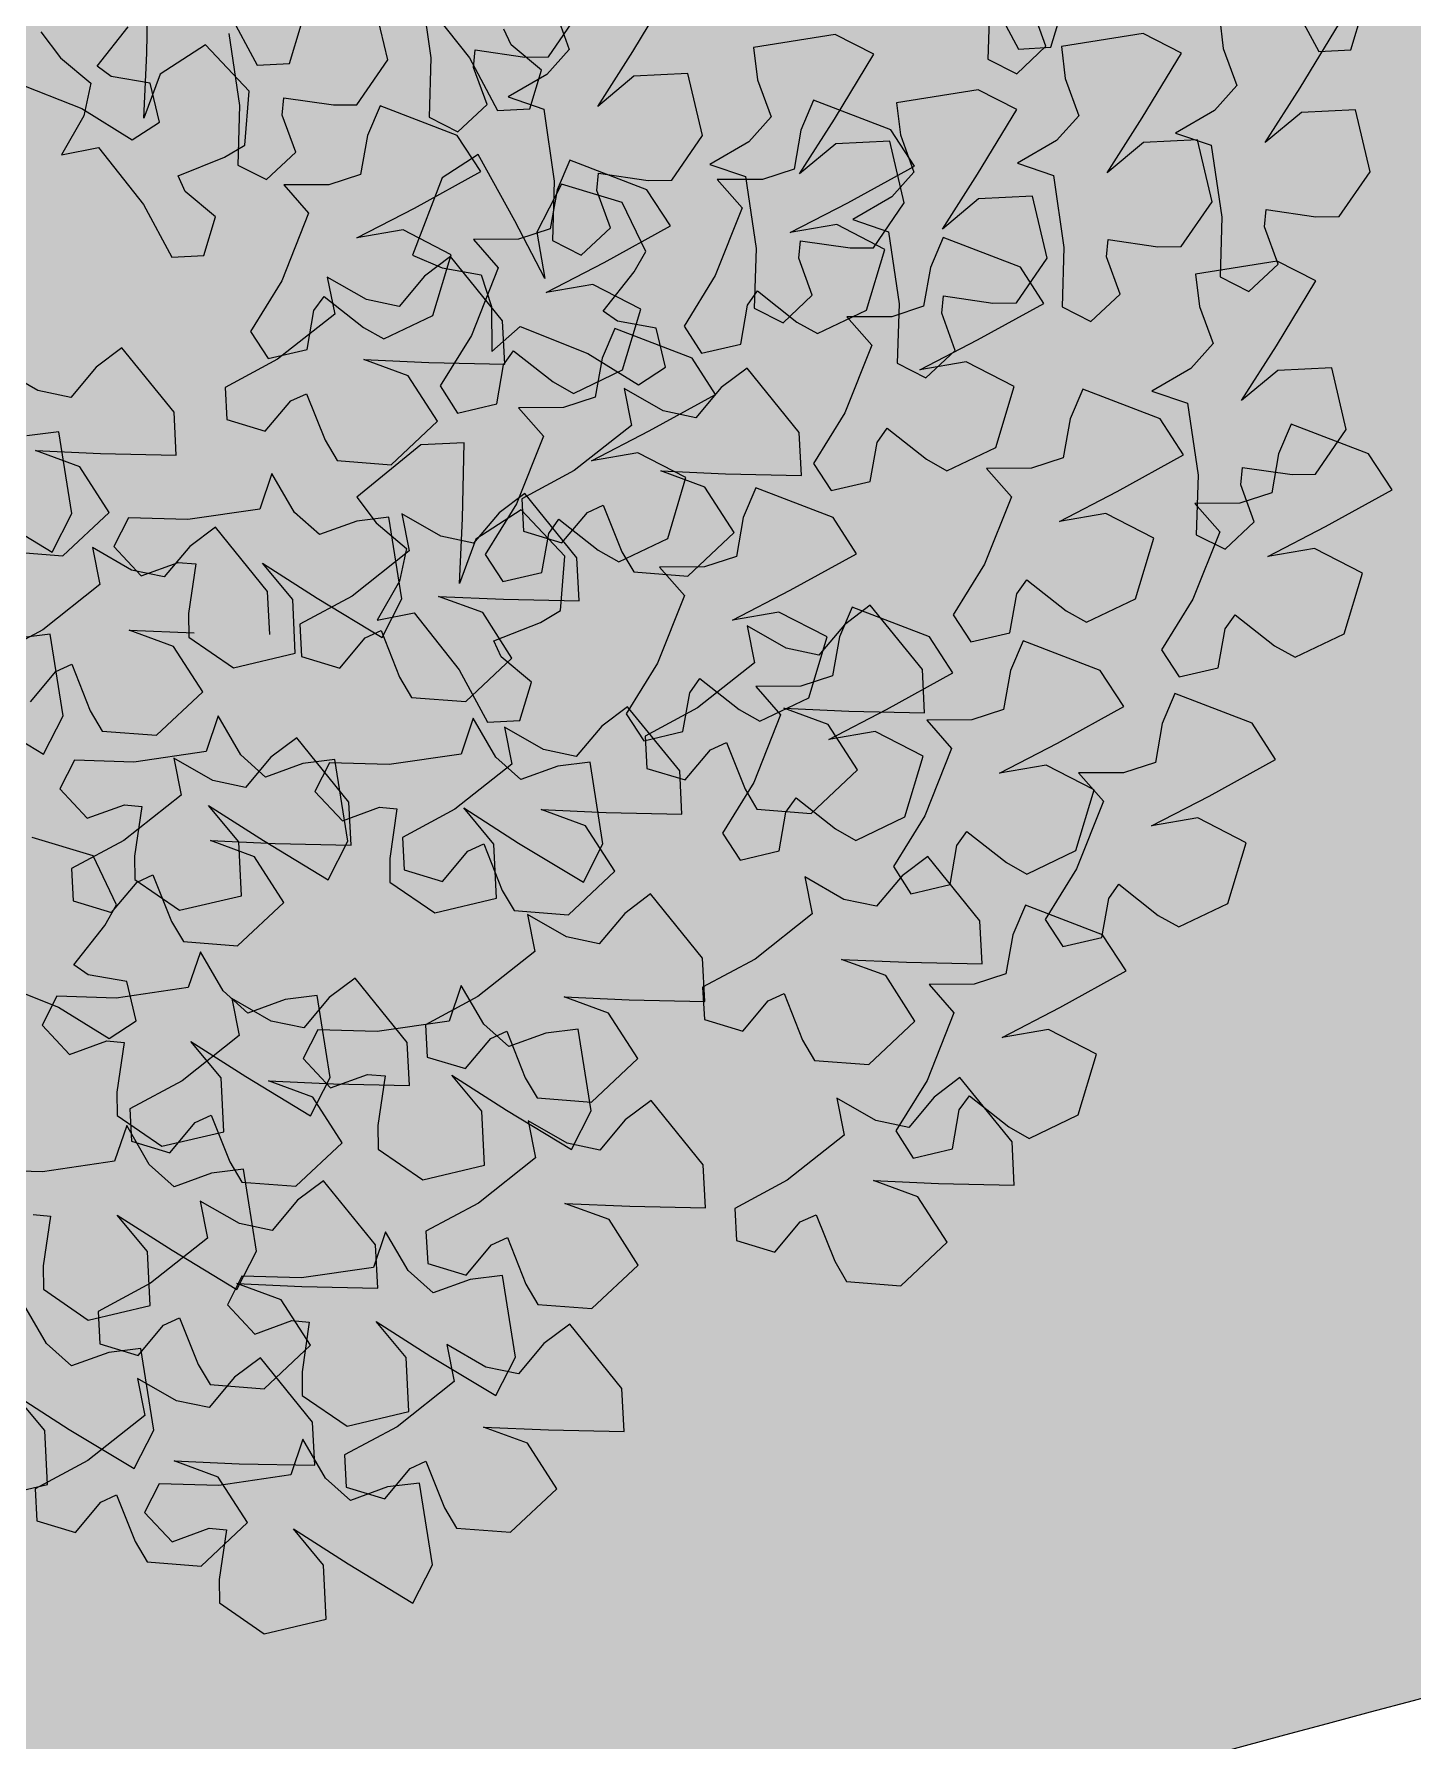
# Model space of a CAD drawing. Header units: millimetres. Extents: x 441061 to 442903, y 4515148 to 4515613.
# Drawn here: x 441698.131 to 441699.763, y 4515581.572 to 4515583.593 of the extents above; entities that cross this region are included whole.
import ezdxf

# ---------------------------------------------------------------- set-up
doc = ezdxf.new("R2010")
doc.units = ezdxf.units.MM
doc.layers.add('01_cesped', color=7, linetype='Continuous', true_color=0x659a66)
for name, color, linetype in [('01_cipres', 7, 'Continuous'), ('01_piscinas', 254, 'Continuous'), ('ARBOLES2', 98, 'Continuous')]:
    doc.layers.add(name, color=color, linetype=linetype)

# ---------------------------------------------------------------- blocks, each defined once
blk = doc.blocks.new('A$C7D532128')
at = {"layer": 'ARBOLES2'}
for p, q in [((0.59561, 1.59546), (0.56306, 1.58779)), ((0.61916, 1.57929), (0.59561, 1.59546)), ((0.56306, 1.58779), (0.56446, 1.55939)), ((0.51737, 1.57942), (0.50706, 1.55918)), ((0.55148, 1.55875), (0.51737, 1.57942)), ((0.61929, 1.56692), (0.61916, 1.57929)), ((0.61549, 1.5408), (0.61929, 1.56692)), ((0.50706, 1.55918), (0.51386, 1.51616)), ((0.58032, 1.54033), (0.55148, 1.55875)), ((0.56446, 1.55939), (0.58032, 1.54033)), ((0.64418, 1.54706), (0.62463, 1.53995)), ((0.65862, 1.53165), (0.64418, 1.54706)), ((0.62463, 1.53995), (0.61549, 1.5408)), ((0.65092, 1.51653), (0.65862, 1.53165)), ((0.51386, 1.51616), (0.53078, 1.51824)), ((0.53078, 1.51824), (0.55033, 1.52535)), ((0.55033, 1.52535), (0.56343, 1.51362)), ((0.74234, 1.52462), (0.70978, 1.51695)), ((0.56343, 1.51362), (0.57535, 1.49312)), ((0.57535, 1.49312), (0.58171, 1.51193)), ((0.58171, 1.51193), (0.61961, 1.51746)), ((0.61961, 1.51746), (0.65092, 1.51653)), ((0.70978, 1.51695), (0.71118, 1.48855)), ((0.66409, 1.50858), (0.65378, 1.48834)), ((0.69821, 1.48792), (0.66409, 1.50858)), ((0.55204, 1.48623), (0.51949, 1.47856)), ((0.5756, 1.47006), (0.55204, 1.48623)), ((0.65378, 1.48834), (0.66058, 1.44533)), ((0.72704, 1.46949), (0.69821, 1.48792)), ((0.71118, 1.48855), (0.72704, 1.46949)), ((0.51949, 1.47856), (0.52089, 1.45016)), ((0.4738, 1.47019), (0.46349, 1.44995)), ((0.50791, 1.44952), (0.4738, 1.47019)), ((0.57572, 1.45769), (0.5756, 1.47006)), ((0.57192, 1.43157), (0.57572, 1.45769)), ((0.46349, 1.44995), (0.47029, 1.40694)), ((0.53675, 1.4311), (0.50791, 1.44952)), ((0.52089, 1.45016), (0.53675, 1.4311)), ((0.66058, 1.44533), (0.6775, 1.4474)), ((0.6775, 1.4474), (0.69705, 1.45451)), ((0.69705, 1.45451), (0.71015, 1.44278)), ((0.60061, 1.43783), (0.58106, 1.43072)), ((0.61505, 1.42242), (0.60061, 1.43783)), ((0.71015, 1.44278), (0.72207, 1.42229)), ((0.58106, 1.43072), (0.57192, 1.43157)), ((0.68829, 1.43039), (0.65574, 1.42272)), ((0.71184, 1.41421), (0.68829, 1.43039)), ((0.60735, 1.4073), (0.61505, 1.42242)), ((0.65574, 1.42272), (0.65713, 1.39432)), ((0.48721, 1.40901), (0.50676, 1.41612)), ((0.50676, 1.41612), (0.51986, 1.40439)), ((0.61004, 1.41435), (0.59973, 1.39411)), ((0.64416, 1.39368), (0.61004, 1.41435)), ((0.71197, 1.40185), (0.71184, 1.41421)), ((0.47029, 1.40694), (0.48721, 1.40901)), ((0.51986, 1.40439), (0.53178, 1.3839)), ((0.53178, 1.3839), (0.53814, 1.4027)), ((0.53814, 1.4027), (0.57604, 1.40824)), ((0.57604, 1.40824), (0.60735, 1.4073)), ((0.70817, 1.37572), (0.71197, 1.40185)), ((0.59973, 1.39411), (0.60654, 1.35109)), ((0.673, 1.37526), (0.64416, 1.39368)), ((0.65713, 1.39432), (0.673, 1.37526)), ((0.71731, 1.37488), (0.70817, 1.37572)), ((0.51221, 1.35663), (0.47966, 1.34896)), ((0.53577, 1.34046), (0.51221, 1.35663)), ((0.62346, 1.35317), (0.64301, 1.36028)), ((0.64301, 1.36028), (0.65611, 1.34855)), ((0.47966, 1.34896), (0.48106, 1.32056)), ((0.60654, 1.35109), (0.62346, 1.35317)), ((0.65611, 1.34855), (0.66803, 1.32805)), ((0.67439, 1.34686), (0.71228, 1.35239)), ((0.71228, 1.35239), (0.7436, 1.35146)), ((0.2335, 1.34035), (0.22988, 1.31987)), ((0.25406, 1.34515), (0.2335, 1.34035)), ((0.26331, 1.33092), (0.25406, 1.34515)), ((0.43397, 1.34059), (0.42366, 1.32035)), ((0.46809, 1.31992), (0.43397, 1.34059)), ((0.53589, 1.32809), (0.53577, 1.34046)), ((0.64949, 1.33898), (0.61693, 1.33131)), ((0.67304, 1.3228), (0.64949, 1.33898)), ((0.66803, 1.32805), (0.67439, 1.34686)), ((0.19308, 1.3348), (0.1673, 1.32249)), ((0.20386, 1.32873), (0.19308, 1.3348)), ((0.24684, 1.30427), (0.26331, 1.33092)), ((0.61693, 1.33131), (0.61833, 1.30291)), ((0.1673, 1.32249), (0.15766, 1.29046)), ((0.22458, 1.31237), (0.20386, 1.32873)), ((0.42366, 1.32035), (0.43046, 1.27733)), ((0.48106, 1.32056), (0.49692, 1.3015)), ((0.53209, 1.30197), (0.53589, 1.32809)), ((0.57124, 1.32294), (0.56093, 1.3027)), ((0.60536, 1.30227), (0.57124, 1.32294)), ((0.67317, 1.31044), (0.67304, 1.3228)), ((0.22988, 1.31987), (0.22458, 1.31237)), ((0.49692, 1.3015), (0.46809, 1.31992)), ((0.23269, 1.26869), (0.24684, 1.30427)), ((0.56079, 1.30823), (0.54123, 1.30112)), ((0.57522, 1.29282), (0.56079, 1.30823)), ((0.56093, 1.3027), (0.56773, 1.25968)), ((0.61833, 1.30291), (0.63419, 1.28385)), ((0.66936, 1.28431), (0.67317, 1.31044)), ((0.54123, 1.30112), (0.53209, 1.30197)), ((0.63419, 1.28385), (0.60536, 1.30227)), ((0.15766, 1.29046), (0.18295, 1.27747)), ((0.44738, 1.27941), (0.46693, 1.28652)), ((0.46693, 1.28652), (0.48003, 1.27479)), ((0.56752, 1.2777), (0.57522, 1.29282)), ((0.69806, 1.29058), (0.6785, 1.28347)), ((0.7125, 1.27517), (0.69806, 1.29058)), ((0.20739, 1.28168), (0.17702, 1.26592)), ((0.18295, 1.27747), (0.20739, 1.28168)), ((0.43046, 1.27733), (0.44738, 1.27941)), ((0.49832, 1.2731), (0.53621, 1.27864)), ((0.53621, 1.27864), (0.56752, 1.2777)), ((0.6785, 1.28347), (0.66936, 1.28431)), ((0.24579, 1.25377), (0.23269, 1.26869)), ((0.48003, 1.27479), (0.49195, 1.2543)), ((0.49195, 1.2543), (0.49832, 1.2731)), ((0.58465, 1.26176), (0.6042, 1.26887)), ((0.6042, 1.26887), (0.6173, 1.25714)), ((0.70479, 1.26005), (0.7125, 1.27517)), ((0.17702, 1.26592), (0.14206, 1.2467)), ((0.56773, 1.25968), (0.58465, 1.26176)), ((0.63559, 1.25545), (0.67348, 1.26098)), ((0.67348, 1.26098), (0.70479, 1.26005)), ((0.20537, 1.24822), (0.22208, 1.2537)), ((0.22208, 1.2537), (0.24579, 1.25377)), ((0.6173, 1.25714), (0.62922, 1.23664)), ((0.62922, 1.23664), (0.63559, 1.25545)), ((0.14206, 1.2467), (0.15444, 1.22765)), ((0.20176, 1.22773), (0.20537, 1.24822)), ((0.17538, 1.23389), (0.15482, 1.22909)), ((0.18463, 1.21966), (0.17538, 1.23389)), ((0.1144, 1.22354), (0.08862, 1.21123)), ((0.12518, 1.21746), (0.1144, 1.22354)), ((0.15482, 1.22909), (0.1512, 1.20861)), ((0.15444, 1.22765), (0.19509, 1.21204)), ((0.19509, 1.21204), (0.20176, 1.22773)), ((0.1459, 1.20111), (0.12518, 1.21746)), ((0.16816, 1.19301), (0.18463, 1.21966)), ((0.50593, 1.21608), (0.47338, 1.20841)), ((0.52948, 1.19991), (0.50593, 1.21608)), ((0.64018, 1.21476), (0.60763, 1.20709)), ((0.66374, 1.19859), (0.64018, 1.21476)), ((0.08862, 1.21123), (0.07898, 1.1792)), ((0.1512, 1.20861), (0.1459, 1.20111)), ((0.2553, 1.20605), (0.23474, 1.20125)), ((0.26455, 1.19181), (0.2553, 1.20605)), ((0.47338, 1.20841), (0.47477, 1.18001)), ((0.60763, 1.20709), (0.60903, 1.17869)), ((0.19432, 1.19569), (0.16854, 1.18338)), ((0.2051, 1.18962), (0.19432, 1.19569)), ((0.23474, 1.20125), (0.23112, 1.18076)), ((0.42768, 1.20004), (0.41737, 1.1798)), ((0.4618, 1.17937), (0.42768, 1.20004)), ((0.52961, 1.18754), (0.52948, 1.19991)), ((0.56194, 1.19872), (0.55163, 1.17848)), ((0.59605, 1.17805), (0.56194, 1.19872)), ((0.66386, 1.18622), (0.66374, 1.19859)), ((0.15401, 1.15743), (0.16816, 1.19301)), ((0.22582, 1.17327), (0.2051, 1.18962)), ((0.24808, 1.16516), (0.26455, 1.19181)), ((0.34526, 1.18834), (0.32469, 1.18354)), ((0.3545, 1.17411), (0.34526, 1.18834)), ((0.52581, 1.16142), (0.52961, 1.18754)), ((0.66006, 1.1601), (0.66386, 1.18622)), ((0.07898, 1.1792), (0.10428, 1.16621)), ((0.16854, 1.18338), (0.1589, 1.15136)), ((0.23112, 1.18076), (0.22582, 1.17327)), ((0.28428, 1.17799), (0.25849, 1.16568)), ((0.29505, 1.17192), (0.28428, 1.17799)), ((0.32469, 1.18354), (0.32107, 1.16306)), ((0.41737, 1.1798), (0.42418, 1.13679)), ((0.49063, 1.16095), (0.4618, 1.17937)), ((0.47477, 1.18001), (0.49063, 1.16095)), ((0.55163, 1.17848), (0.55843, 1.13546)), ((0.62489, 1.15963), (0.59605, 1.17805)), ((0.60903, 1.17869), (0.62489, 1.15963)), ((0.12872, 1.17042), (0.09834, 1.15466)), ((0.10428, 1.16621), (0.12872, 1.17042)), ((0.31577, 1.15556), (0.29505, 1.17192)), ((0.33804, 1.14746), (0.3545, 1.17411)), ((0.5545, 1.16768), (0.53495, 1.16057)), ((0.56894, 1.15227), (0.5545, 1.16768)), ((0.23393, 1.12958), (0.24808, 1.16516)), ((0.25849, 1.16568), (0.24886, 1.13365)), ((0.32107, 1.16306), (0.31577, 1.15556)), ((0.53495, 1.16057), (0.52581, 1.16142)), ((0.6692, 1.15925), (0.66006, 1.1601)), ((0.68875, 1.16636), (0.6692, 1.15925)), ((0.70319, 1.15095), (0.68875, 1.16636)), ((0.09834, 1.15466), (0.06339, 1.13544)), ((0.16711, 1.14251), (0.15401, 1.15743)), ((0.1589, 1.15136), (0.1842, 1.13836)), ((0.56123, 1.13715), (0.56894, 1.15227)), ((0.69549, 1.13583), (0.70319, 1.15095)), ((0.1267, 1.13696), (0.1434, 1.14244)), ((0.1434, 1.14244), (0.16711, 1.14251)), ((0.20864, 1.14257), (0.17826, 1.12681)), ((0.1842, 1.13836), (0.20864, 1.14257)), ((0.32388, 1.11188), (0.33804, 1.14746)), ((0.44109, 1.13886), (0.46064, 1.14597)), ((0.46064, 1.14597), (0.47375, 1.13424)), ((0.57535, 1.13754), (0.5949, 1.14465)), ((0.5949, 1.14465), (0.608, 1.13292)), ((0.06339, 1.13544), (0.07576, 1.11639)), ((0.12308, 1.11647), (0.1267, 1.13696)), ((0.24886, 1.13365), (0.27415, 1.12066)), ((0.42418, 1.13679), (0.44109, 1.13886)), ((0.47375, 1.13424), (0.48566, 1.11375)), ((0.48566, 1.11375), (0.49203, 1.13255)), ((0.49203, 1.13255), (0.52992, 1.13809)), ((0.52992, 1.13809), (0.56123, 1.13715)), ((0.55843, 1.13546), (0.57535, 1.13754)), ((0.608, 1.13292), (0.61992, 1.11242)), ((0.62628, 1.13123), (0.66418, 1.13676)), ((0.66418, 1.13676), (0.69549, 1.13583)), ((0.71177, 1.13271), (0.70146, 1.11246)), ((0.74589, 1.11204), (0.71177, 1.13271)), ((0.17826, 1.12681), (0.14331, 1.1076)), ((0.24703, 1.11467), (0.23393, 1.12958)), ((0.29859, 1.12487), (0.26822, 1.10911)), ((0.27415, 1.12066), (0.29859, 1.12487)), ((0.39588, 1.12558), (0.37531, 1.12078)), ((0.40513, 1.11135), (0.39588, 1.12558)), ((0.61992, 1.11242), (0.62628, 1.13123)), ((0.07576, 1.11639), (0.11642, 1.10078)), ((0.11642, 1.10078), (0.12308, 1.11647)), ((0.20662, 1.10911), (0.22332, 1.11459)), ((0.22332, 1.11459), (0.24703, 1.11467)), ((0.3349, 1.11522), (0.30912, 1.10291)), ((0.34567, 1.10915), (0.3349, 1.11522)), ((0.37531, 1.12078), (0.3717, 1.10029)), ((0.46121, 1.11494), (0.45508, 1.09473)), ((0.47816, 1.11583), (0.46121, 1.11494)), ((0.49301, 1.08824), (0.47816, 1.11583)), ((0.14331, 1.1076), (0.15568, 1.08855)), ((0.203, 1.08862), (0.20662, 1.10911)), ((0.26822, 1.10911), (0.23326, 1.08989)), ((0.33699, 1.09696), (0.32388, 1.11188)), ((0.36639, 1.0928), (0.34567, 1.10915)), ((0.38866, 1.0847), (0.40513, 1.11135)), ((0.70146, 1.11246), (0.70827, 1.06945)), ((0.29657, 1.09141), (0.31328, 1.09689)), ((0.30912, 1.10291), (0.29948, 1.07089)), ((0.31328, 1.09689), (0.33699, 1.09696)), ((0.3717, 1.10029), (0.36639, 1.0928)), ((0.09357, 1.08722), (0.08995, 1.06673)), ((0.11414, 1.09201), (0.09357, 1.08722)), ((0.12338, 1.07778), (0.11414, 1.09201)), ((0.15568, 1.08855), (0.19634, 1.07294)), ((0.19634, 1.07294), (0.203, 1.08862)), ((0.23326, 1.08989), (0.24563, 1.07085)), ((0.29295, 1.07092), (0.29657, 1.09141)), ((0.45508, 1.09473), (0.47102, 1.08135)), ((0.51674, 1.05819), (0.49301, 1.08824)), ((0.61184, 1.08722), (0.57929, 1.07955)), ((0.63539, 1.07104), (0.61184, 1.08722)), ((0.05316, 1.08166), (0.02737, 1.06935)), ((0.06393, 1.07559), (0.05316, 1.08166)), ((0.10691, 1.05113), (0.12338, 1.07778)), ((0.3745, 1.04911), (0.38866, 1.0847)), ((0.47102, 1.08135), (0.47486, 1.07301)), ((0.57929, 1.07955), (0.58068, 1.05115)), ((0.02737, 1.06935), (0.01774, 1.03732)), ((0.08465, 1.05923), (0.06393, 1.07559)), ((0.20329, 1.06879), (0.19967, 1.04831)), ((0.22386, 1.07359), (0.20329, 1.06879)), ((0.2331, 1.05936), (0.22386, 1.07359)), ((0.24563, 1.07085), (0.28629, 1.05523)), ((0.28629, 1.05523), (0.29295, 1.07092)), ((0.29948, 1.07089), (0.32477, 1.0579)), ((0.47486, 1.07301), (0.45033, 1.06325)), ((0.53359, 1.07118), (0.52328, 1.05094)), ((0.56771, 1.05051), (0.53359, 1.07118)), ((0.63552, 1.05868), (0.63539, 1.07104)), ((0.70827, 1.06945), (0.72519, 1.07152)), ((0.08995, 1.06673), (0.08465, 1.05923)), ((0.16288, 1.06324), (0.13709, 1.05093)), ((0.17365, 1.05716), (0.16288, 1.06324)), ((0.34921, 1.06211), (0.31884, 1.04634)), ((0.32477, 1.0579), (0.34921, 1.06211)), ((0.45033, 1.06325), (0.43969, 1.05695)), ((0.53621, 1.06209), (0.51674, 1.05819)), ((0.52442, 1.04152), (0.53621, 1.06209)), ((0.09276, 1.01555), (0.10691, 1.05113)), ((0.13709, 1.05093), (0.12746, 1.0189)), ((0.19437, 1.04081), (0.17365, 1.05716)), ((0.21664, 1.03271), (0.2331, 1.05936)), ((0.43969, 1.05695), (0.43746, 1.02847)), ((0.52328, 1.05094), (0.53009, 1.00792)), ((0.58068, 1.05115), (0.59654, 1.03209)), ((0.63172, 1.03255), (0.63552, 1.05868)), ((0.19967, 1.04831), (0.19437, 1.04081)), ((0.31884, 1.04634), (0.28388, 1.02713)), ((0.38761, 1.0342), (0.3745, 1.04911)), ((0.48427, 1.01952), (0.49285, 1.04279)), ((0.49285, 1.04279), (0.49131, 1.0086)), ((0.59654, 1.03209), (0.56771, 1.05051)), ((0.01774, 1.03732), (0.04303, 1.02433)), ((0.34719, 1.02864), (0.3639, 1.03412)), ((0.3639, 1.03412), (0.38761, 1.0342)), ((0.44953, 1.03694), (0.44591, 1.01645)), ((0.47009, 1.04174), (0.44953, 1.03694)), ((0.47934, 1.0275), (0.47009, 1.04174)), ((0.52082, 1.02431), (0.52442, 1.04152)), ((0.66041, 1.03882), (0.64086, 1.03171)), ((0.67485, 1.02341), (0.66041, 1.03882)), ((0.06747, 1.02854), (0.0371, 1.01278)), ((0.04303, 1.02433), (0.06747, 1.02854)), ((0.20248, 0.99713), (0.21664, 1.03271)), ((0.28388, 1.02713), (0.29626, 1.00808)), ((0.34357, 1.00816), (0.34719, 1.02864)), ((0.40911, 1.03138), (0.38333, 1.01907)), ((0.41989, 1.02531), (0.40911, 1.03138)), ((0.44061, 1.00896), (0.41989, 1.02531)), ((0.43746, 1.02847), (0.46038, 1.00411)), ((0.46287, 1.00086), (0.47934, 1.0275)), ((0.53675, 1.01093), (0.52082, 1.02431)), ((0.64086, 1.03171), (0.63172, 1.03255)), ((0.70724, 1.02631), (0.69693, 1.00606)), ((0.74135, 1.00564), (0.70724, 1.02631)), ((0.10586, 1.00063), (0.09276, 1.01555)), ((0.12746, 1.0189), (0.15275, 1.00591)), ((0.38333, 1.01907), (0.3737, 0.98705)), ((0.44591, 1.01645), (0.44061, 1.00896)), ((0.46038, 1.00411), (0.48427, 1.01952)), ((0.547, 1.01), (0.56655, 1.01711)), ((0.56655, 1.01711), (0.57965, 1.00538)), ((0.66714, 1.00829), (0.67485, 1.02341)), ((0.0371, 1.01278), (0.00214, 0.99357)), ((0.17719, 1.01012), (0.14682, 0.99436)), ((0.15275, 1.00591), (0.17719, 1.01012)), ((0.29626, 1.00808), (0.33691, 0.99247)), ((0.33691, 0.99247), (0.34357, 1.00816)), ((0.49131, 1.0086), (0.49047, 0.96872)), ((0.53009, 1.00792), (0.547, 1.01)), ((0.547, 0.99732), (0.53675, 1.01093)), ((0.59794, 1.00369), (0.63583, 1.00922)), ((0.63583, 1.00922), (0.66714, 1.00829)), ((0.69693, 1.00606), (0.70373, 0.96305)), ((0.06545, 0.99508), (0.08216, 1.00056)), ((0.08216, 1.00056), (0.10586, 1.00063)), ((0.21559, 0.98221), (0.20248, 0.99713)), ((0.44872, 0.96527), (0.46287, 1.00086)), ((0.51316, 0.96991), (0.547, 0.99732)), ((0.57965, 1.00538), (0.59157, 0.98488)), ((0.59157, 0.98488), (0.59794, 1.00369)), ((0.00214, 0.99357), (0.01451, 0.97452)), ((0.06183, 0.97459), (0.06545, 0.99508)), ((0.14682, 0.99436), (0.11186, 0.97514)), ((0.27677, 0.98908), (0.27315, 0.9686)), ((0.29733, 0.99388), (0.27677, 0.98908)), ((0.30658, 0.97965), (0.29733, 0.99388)), ((0.17517, 0.97666), (0.19188, 0.98214)), ((0.19188, 0.98214), (0.21559, 0.98221)), ((0.23635, 0.98353), (0.21057, 0.97122)), ((0.24713, 0.97746), (0.23635, 0.98353)), ((0.29011, 0.953), (0.30658, 0.97965)), ((0.3737, 0.98705), (0.39899, 0.97406)), ((0.01451, 0.97452), (0.05517, 0.9589)), ((0.05517, 0.9589), (0.06183, 0.97459)), ((0.11186, 0.97514), (0.12424, 0.95609)), ((0.17155, 0.95617), (0.17517, 0.97666)), ((0.21057, 0.97122), (0.20093, 0.93919)), ((0.26785, 0.9611), (0.24713, 0.97746)), ((0.42343, 0.97827), (0.39306, 0.9625)), ((0.39899, 0.97406), (0.42343, 0.97827)), ((0.27315, 0.9686), (0.26785, 0.9611)), ((0.39306, 0.9625), (0.3581, 0.94329)), ((0.46182, 0.95036), (0.44872, 0.96527)), ((0.49047, 0.96872), (0.51316, 0.96991)), ((0.70373, 0.96305), (0.72065, 0.96512)), ((0.12424, 0.95609), (0.16489, 0.94048)), ((0.16489, 0.94048), (0.17155, 0.95617)), ((0.27596, 0.91742), (0.29011, 0.953)), ((0.49386, 0.95312), (0.4733, 0.94832)), ((0.50311, 0.93888), (0.49386, 0.95312)), ((0.3581, 0.94329), (0.37047, 0.92424)), ((0.41779, 0.92432), (0.42141, 0.9448)), ((0.42141, 0.9448), (0.43812, 0.95028)), ((0.43812, 0.95028), (0.46182, 0.95036)), ((0.4733, 0.94832), (0.46968, 0.92783)), ((0.20093, 0.93919), (0.22623, 0.9262)), ((0.43288, 0.94276), (0.4071, 0.93045)), ((0.44366, 0.93669), (0.43288, 0.94276)), ((0.46438, 0.92033), (0.44366, 0.93669)), ((0.48664, 0.91223), (0.50311, 0.93888)), ((0.25067, 0.93041), (0.22029, 0.91465)), ((0.22623, 0.9262), (0.25067, 0.93041)), ((0.4071, 0.93045), (0.39746, 0.89843)), ((0.46968, 0.92783), (0.46438, 0.92033)), ((0.28906, 0.9025), (0.27596, 0.91742)), ((0.34492, 0.91686), (0.3413, 0.89637)), ((0.36549, 0.92166), (0.34492, 0.91686)), ((0.37473, 0.90742), (0.36549, 0.92166)), ((0.37047, 0.92424), (0.41113, 0.90863)), ((0.41113, 0.90863), (0.41779, 0.92432)), ((0.57309, 0.91968), (0.56947, 0.89919)), ((0.59365, 0.92448), (0.57309, 0.91968)), ((0.6029, 0.91024), (0.59365, 0.92448)), ((0.22029, 0.91465), (0.18534, 0.89543)), ((0.30451, 0.9113), (0.27872, 0.89899)), ((0.31528, 0.90523), (0.30451, 0.9113)), ((0.35826, 0.88077), (0.37473, 0.90742)), ((0.47249, 0.87665), (0.48664, 0.91223)), ((0.53267, 0.91412), (0.50689, 0.90181)), ((0.54344, 0.90805), (0.53267, 0.91412)), ((0.56417, 0.8917), (0.54344, 0.90805)), ((0.58643, 0.88359), (0.6029, 0.91024)), ((0.24865, 0.89695), (0.26535, 0.90243)), ((0.26535, 0.90243), (0.28906, 0.9025)), ((0.27872, 0.89899), (0.26909, 0.86697)), ((0.336, 0.88887), (0.31528, 0.90523)), ((0.39746, 0.89843), (0.42276, 0.88543)), ((0.50689, 0.90181), (0.49725, 0.86979)), ((0.56947, 0.89919), (0.56417, 0.8917)), ((0.18534, 0.89543), (0.19771, 0.87639)), ((0.24503, 0.87646), (0.24865, 0.89695)), ((0.3413, 0.89637), (0.336, 0.88887)), ((0.44719, 0.88964), (0.41682, 0.87388)), ((0.42276, 0.88543), (0.44719, 0.88964)), ((0.34411, 0.84519), (0.35826, 0.88077)), ((0.57227, 0.84801), (0.58643, 0.88359)), ((0.19771, 0.87639), (0.23837, 0.86077)), ((0.23837, 0.86077), (0.24503, 0.87646)), ((0.41682, 0.87388), (0.38187, 0.85467)), ((0.48559, 0.86173), (0.47249, 0.87665)), ((0.26909, 0.86697), (0.29438, 0.85397)), ((0.49725, 0.86979), (0.52254, 0.85679)), ((0.62736, 0.87016), (0.62124, 0.84995)), ((0.64431, 0.87105), (0.62736, 0.87016)), ((0.65916, 0.84346), (0.64431, 0.87105)), ((0.31882, 0.85818), (0.28845, 0.84242)), ((0.29438, 0.85397), (0.31882, 0.85818)), ((0.38187, 0.85467), (0.39424, 0.83562)), ((0.44156, 0.83569), (0.44518, 0.85618)), ((0.44518, 0.85618), (0.46188, 0.86166)), ((0.46188, 0.86166), (0.48559, 0.86173)), ((0.54698, 0.861), (0.51661, 0.84524)), ((0.52254, 0.85679), (0.54698, 0.861)), ((0.35721, 0.83027), (0.34411, 0.84519)), ((0.51661, 0.84524), (0.48165, 0.82603)), ((0.58538, 0.83309), (0.57227, 0.84801)), ((0.62124, 0.84995), (0.63717, 0.83657)), ((0.28845, 0.84242), (0.25349, 0.82321)), ((0.39424, 0.83562), (0.43489, 0.82)), ((0.43489, 0.82), (0.44156, 0.83569)), ((0.63717, 0.83657), (0.64101, 0.82823)), ((0.6829, 0.81341), (0.65916, 0.84346)), ((0.3168, 0.82472), (0.33351, 0.8302)), ((0.33351, 0.8302), (0.35721, 0.83027)), ((0.54135, 0.80705), (0.54496, 0.82754)), ((0.54496, 0.82754), (0.56167, 0.83302)), ((0.56167, 0.83302), (0.58538, 0.83309)), ((0.64101, 0.82823), (0.61649, 0.81846)), ((0.25349, 0.82321), (0.26586, 0.80416)), ((0.31318, 0.80423), (0.3168, 0.82472)), ((0.48165, 0.82603), (0.49403, 0.80698)), ((0.61649, 0.81846), (0.60584, 0.81217)), ((0.70237, 0.8173), (0.6829, 0.81341)), ((0.69058, 0.79673), (0.70237, 0.8173)), ((0.60584, 0.81217), (0.60361, 0.78369)), ((0.26586, 0.80416), (0.30652, 0.78855)), ((0.30652, 0.78855), (0.31318, 0.80423)), ((0.49403, 0.80698), (0.53468, 0.79137)), ((0.53468, 0.79137), (0.54135, 0.80705)), ((0.45588, 0.79296), (0.44976, 0.77275)), ((0.47283, 0.79385), (0.45588, 0.79296)), ((0.48768, 0.76626), (0.47283, 0.79385)), ((0.65042, 0.77474), (0.659, 0.79801)), ((0.659, 0.79801), (0.65746, 0.76382)), ((0.68697, 0.77953), (0.69058, 0.79673)), ((0.60361, 0.78369), (0.62653, 0.75933)), ((0.44976, 0.77275), (0.46569, 0.75937)), ((0.62653, 0.75933), (0.65042, 0.77474)), ((0.7029, 0.76615), (0.68697, 0.77953)), ((0.51142, 0.73622), (0.48768, 0.76626)), ((0.58241, 0.76912), (0.57629, 0.74891)), ((0.59936, 0.77001), (0.58241, 0.76912)), ((0.61421, 0.74242), (0.59936, 0.77001)), ((0.65746, 0.76382), (0.65662, 0.72394)), ((0.71316, 0.75254), (0.7029, 0.76615)), ((0.02375, 0.7619), (0.01763, 0.74169)), ((0.0407, 0.76279), (0.02375, 0.7619)), ((0.05555, 0.73521), (0.0407, 0.76279)), ((0.1817, 0.76066), (0.17557, 0.74045)), ((0.19865, 0.76155), (0.1817, 0.76066)), ((0.2135, 0.73396), (0.19865, 0.76155)), ((0.46569, 0.75937), (0.46953, 0.75103))]:
    blk.add_line(p, q, dxfattribs=at)
at = {"layer": 'ARBOLES2', "color": 96}
for p, q in [((0.62877, 1.55985), (0.60441, 1.53693)), ((0.65725, 1.55761), (0.62877, 1.55985)), ((0.66355, 1.54697), (0.65725, 1.55761)), ((0.67331, 1.52245), (0.66355, 1.54697)), ((0.466, 1.5421), (0.44164, 1.51918)), ((0.49448, 1.53987), (0.466, 1.5421)), ((0.50078, 1.52922), (0.49448, 1.53987)), ((0.60441, 1.53693), (0.61982, 1.51303)), ((0.69503, 1.54222), (0.68165, 1.52629)), ((0.71524, 1.53609), (0.69503, 1.54222)), ((0.71613, 1.51914), (0.71524, 1.53609)), ((0.51054, 1.5047), (0.50078, 1.52922)), ((0.44164, 1.51918), (0.45705, 1.49528)), ((0.53226, 1.52447), (0.51888, 1.50854)), ((0.55247, 1.51834), (0.53226, 1.52447)), ((0.55336, 1.50139), (0.55247, 1.51834)), ((0.68165, 1.52629), (0.67331, 1.52245)), ((0.68854, 1.5043), (0.71613, 1.51914)), ((0.61982, 1.51303), (0.64309, 1.50446)), ((0.51888, 1.50854), (0.51054, 1.5047)), ((0.52577, 1.48655), (0.55336, 1.50139)), ((0.56902, 1.50683), (0.57021, 1.48415)), ((0.6089, 1.50599), (0.56902, 1.50683)), ((0.64309, 1.50446), (0.6089, 1.50599)), ((0.65849, 1.48056), (0.68854, 1.5043)), ((0.45705, 1.49528), (0.48032, 1.48671)), ((0.40625, 1.48908), (0.40744, 1.4664)), ((0.44613, 1.48824), (0.40625, 1.48908)), ((0.48032, 1.48671), (0.44613, 1.48824)), ((0.49572, 1.46281), (0.52577, 1.48655)), ((0.57021, 1.48415), (0.59762, 1.4503)), ((0.61123, 1.46055), (0.62461, 1.47649)), ((0.62461, 1.47649), (0.64182, 1.47288)), ((0.66238, 1.46109), (0.65849, 1.48056)), ((0.40744, 1.4664), (0.43485, 1.43255)), ((0.59569, 1.46661), (0.57133, 1.44369)), ((0.62417, 1.46438), (0.59569, 1.46661)), ((0.63047, 1.45373), (0.62417, 1.46438)), ((0.64182, 1.47288), (0.66238, 1.46109)), ((0.44846, 1.4428), (0.46184, 1.45874)), ((0.46184, 1.45874), (0.47905, 1.45513)), ((0.47905, 1.45513), (0.49961, 1.44334)), ((0.49961, 1.44334), (0.49572, 1.46281)), ((0.59762, 1.4503), (0.61123, 1.46055)), ((0.64023, 1.42921), (0.63047, 1.45373)), ((0.66195, 1.44898), (0.64857, 1.43305)), ((0.68216, 1.44286), (0.66195, 1.44898)), ((0.43485, 1.43255), (0.44846, 1.4428)), ((0.57133, 1.44369), (0.58674, 1.4198)), ((0.68305, 1.42591), (0.68216, 1.44286)), ((0.64857, 1.43305), (0.64023, 1.42921)), ((0.42316, 1.42438), (0.3988, 1.40146)), ((0.45164, 1.42215), (0.42316, 1.42438)), ((0.45794, 1.4115), (0.45164, 1.42215)), ((0.58674, 1.4198), (0.61001, 1.41122)), ((0.65547, 1.41106), (0.68305, 1.42591)), ((0.26067, 1.41237), (0.23632, 1.38945)), ((0.28916, 1.41014), (0.26067, 1.41237)), ((0.29545, 1.39949), (0.28916, 1.41014)), ((0.4677, 1.38698), (0.45794, 1.4115)), ((0.53594, 1.4136), (0.53714, 1.39091)), ((0.57583, 1.41276), (0.53594, 1.4136)), ((0.61001, 1.41122), (0.57583, 1.41276)), ((0.62542, 1.38732), (0.65547, 1.41106)), ((0.3988, 1.40146), (0.41421, 1.37757)), ((0.48942, 1.40675), (0.47604, 1.39082)), ((0.50963, 1.40063), (0.48942, 1.40675)), ((0.30522, 1.37497), (0.29545, 1.39949)), ((0.32694, 1.39474), (0.31356, 1.37881)), ((0.34715, 1.38861), (0.32694, 1.39474)), ((0.51052, 1.38368), (0.50963, 1.40063)), ((0.23632, 1.38945), (0.25173, 1.36555)), ((0.34804, 1.37166), (0.34715, 1.38861)), ((0.47604, 1.39082), (0.4677, 1.38698)), ((0.48293, 1.36883), (0.51052, 1.38368)), ((0.53714, 1.39091), (0.56454, 1.35706)), ((0.57815, 1.36732), (0.59153, 1.38325)), ((0.59153, 1.38325), (0.60874, 1.37964)), ((0.62931, 1.36785), (0.62542, 1.38732)), ((0.31356, 1.37881), (0.30522, 1.37497)), ((0.41421, 1.37757), (0.43748, 1.36899)), ((0.60874, 1.37964), (0.62931, 1.36785)), ((0.25173, 1.36555), (0.27499, 1.35698)), ((0.32045, 1.35682), (0.34804, 1.37166)), ((0.36341, 1.37137), (0.36461, 1.34868)), ((0.40329, 1.37053), (0.36341, 1.37137)), ((0.43748, 1.36899), (0.40329, 1.37053)), ((0.45288, 1.3451), (0.48293, 1.36883)), ((0.56454, 1.35706), (0.57815, 1.36732)), ((0.20093, 1.35935), (0.20212, 1.33667)), ((0.24081, 1.35851), (0.20093, 1.35935)), ((0.27499, 1.35698), (0.24081, 1.35851)), ((0.2904, 1.33308), (0.32045, 1.35682)), ((0.57902, 1.36), (0.55467, 1.33709)), ((0.60751, 1.35777), (0.57902, 1.36)), ((0.6138, 1.34713), (0.60751, 1.35777)), ((0.36461, 1.34868), (0.39201, 1.31483)), ((0.40562, 1.32509), (0.419, 1.34102)), ((0.419, 1.34102), (0.43621, 1.33741)), ((0.45678, 1.32563), (0.45288, 1.3451)), ((0.62357, 1.3226), (0.6138, 1.34713)), ((0.64529, 1.34238), (0.63191, 1.32644)), ((0.6655, 1.33625), (0.64529, 1.34238)), ((0.20212, 1.33667), (0.22952, 1.30282)), ((0.29429, 1.31361), (0.2904, 1.33308)), ((0.43621, 1.33741), (0.45678, 1.32563)), ((0.55467, 1.33709), (0.57008, 1.31319)), ((0.66639, 1.3193), (0.6655, 1.33625)), ((0.24314, 1.31307), (0.25651, 1.32901)), ((0.25651, 1.32901), (0.27372, 1.3254)), ((0.27372, 1.3254), (0.29429, 1.31361)), ((0.39201, 1.31483), (0.40562, 1.32509)), ((0.63191, 1.32644), (0.62357, 1.3226)), ((0.22952, 1.30282), (0.24314, 1.31307)), ((0.42347, 1.31575), (0.39911, 1.29283)), ((0.45195, 1.31352), (0.42347, 1.31575)), ((0.45825, 1.30287), (0.45195, 1.31352)), ((0.57008, 1.31319), (0.59334, 1.30461)), ((0.6388, 1.30445), (0.66639, 1.3193)), ((0.46802, 1.27835), (0.45825, 1.30287)), ((0.51928, 1.30699), (0.52047, 1.2843)), ((0.55916, 1.30615), (0.51928, 1.30699)), ((0.59334, 1.30461), (0.55916, 1.30615)), ((0.60875, 1.28072), (0.6388, 1.30445)), ((0.27756, 1.29599), (0.2532, 1.27307)), ((0.30604, 1.29376), (0.27756, 1.29599)), ((0.31233, 1.28311), (0.30604, 1.29376)), ((0.48973, 1.29812), (0.47636, 1.28219)), ((0.50994, 1.292), (0.48973, 1.29812)), ((0.39911, 1.29283), (0.41452, 1.26893)), ((0.51083, 1.27504), (0.50994, 1.292)), ((0.3221, 1.25859), (0.31233, 1.28311)), ((0.34382, 1.27836), (0.33044, 1.26243)), ((0.36403, 1.27223), (0.34382, 1.27836)), ((0.47636, 1.28219), (0.46802, 1.27835)), ((0.52047, 1.2843), (0.54787, 1.25046)), ((0.56149, 1.26071), (0.57486, 1.27664)), ((0.57486, 1.27664), (0.59207, 1.27304)), ((0.61264, 1.26125), (0.60875, 1.28072)), ((0.67731, 1.28216), (0.66307, 1.27291)), ((0.70395, 1.26569), (0.67731, 1.28216)), ((0.2532, 1.27307), (0.26861, 1.24917)), ((0.36492, 1.25528), (0.36403, 1.27223)), ((0.41452, 1.26893), (0.43779, 1.26036)), ((0.48325, 1.2602), (0.51083, 1.27504)), ((0.59207, 1.27304), (0.61264, 1.26125)), ((0.66307, 1.27291), (0.66787, 1.25234)), ((0.33044, 1.26243), (0.3221, 1.25859)), ((0.36373, 1.26273), (0.36492, 1.24005)), ((0.40361, 1.26189), (0.36373, 1.26273)), ((0.43779, 1.26036), (0.40361, 1.26189)), ((0.4532, 1.23646), (0.48325, 1.2602)), ((0.54787, 1.25046), (0.56149, 1.26071)), ((0.73954, 1.25153), (0.70395, 1.26569)), ((0.26861, 1.24917), (0.29188, 1.2406)), ((0.33733, 1.24044), (0.36492, 1.25528)), ((0.66787, 1.25234), (0.68836, 1.24873)), ((0.68836, 1.24873), (0.69585, 1.24342)), ((0.21781, 1.24297), (0.219, 1.22029)), ((0.25769, 1.24213), (0.21781, 1.24297)), ((0.29188, 1.2406), (0.25769, 1.24213)), ((0.30728, 1.2167), (0.33733, 1.24044)), ((0.36492, 1.24005), (0.39232, 1.2062)), ((0.69585, 1.24342), (0.6795, 1.2227)), ((0.40593, 1.21646), (0.41931, 1.23239)), ((0.41931, 1.23239), (0.43652, 1.22878)), ((0.45709, 1.21699), (0.4532, 1.23646)), ((0.60968, 1.23352), (0.58532, 1.2106)), ((0.63816, 1.23129), (0.60968, 1.23352)), ((0.64445, 1.22064), (0.63816, 1.23129)), ((0.43652, 1.22878), (0.45709, 1.21699)), ((0.6795, 1.2227), (0.67343, 1.21193)), ((0.219, 1.22029), (0.24641, 1.18644)), ((0.26002, 1.19669), (0.2734, 1.21263)), ((0.2734, 1.21263), (0.2906, 1.20902)), ((0.31117, 1.19723), (0.30728, 1.2167)), ((0.39232, 1.2062), (0.40593, 1.21646)), ((0.43557, 1.21718), (0.41121, 1.19427)), ((0.46405, 1.21495), (0.43557, 1.21718)), ((0.47035, 1.20431), (0.46405, 1.21495)), ((0.65422, 1.19612), (0.64445, 1.22064)), ((0.67594, 1.21589), (0.66256, 1.19996)), ((0.69615, 1.20976), (0.67594, 1.21589)), ((0.2906, 1.20902), (0.31117, 1.19723)), ((0.48012, 1.17978), (0.47035, 1.20431)), ((0.58532, 1.2106), (0.60073, 1.1867)), ((0.67343, 1.21193), (0.68574, 1.18615)), ((0.69704, 1.19281), (0.69615, 1.20976)), ((0.24641, 1.18644), (0.26002, 1.19669)), ((0.50183, 1.19956), (0.48845, 1.18362)), ((0.52204, 1.19343), (0.50183, 1.19956)), ((0.66256, 1.19996), (0.65422, 1.19612)), ((0.41121, 1.19427), (0.42662, 1.17037)), ((0.52293, 1.17648), (0.52204, 1.19343)), ((0.60073, 1.1867), (0.624, 1.17813)), ((0.66945, 1.17797), (0.69704, 1.19281)), ((0.68574, 1.18615), (0.71776, 1.17651)), ((0.48845, 1.18362), (0.48012, 1.17978)), ((0.54993, 1.1805), (0.55112, 1.15782)), ((0.58981, 1.17966), (0.54993, 1.1805)), ((0.624, 1.17813), (0.58981, 1.17966)), ((0.6394, 1.15423), (0.66945, 1.17797)), ((0.42662, 1.17037), (0.44989, 1.16179)), ((0.49535, 1.16163), (0.52293, 1.17648)), ((0.30786, 1.16384), (0.28351, 1.14092)), ((0.33635, 1.1616), (0.30786, 1.16384)), ((0.34264, 1.15096), (0.33635, 1.1616)), ((0.37583, 1.16417), (0.37702, 1.14148)), ((0.41571, 1.16333), (0.37583, 1.16417)), ((0.44989, 1.16179), (0.41571, 1.16333)), ((0.4653, 1.1379), (0.49535, 1.16163)), ((0.35241, 1.12643), (0.34264, 1.15096)), ((0.55112, 1.15782), (0.57853, 1.12397)), ((0.59214, 1.13422), (0.60552, 1.15016)), ((0.60552, 1.15016), (0.62272, 1.14655)), ((0.64329, 1.13476), (0.6394, 1.15423)), ((0.28351, 1.14092), (0.29891, 1.11702)), ((0.37413, 1.14621), (0.36075, 1.13028)), ((0.39434, 1.14008), (0.37413, 1.14621)), ((0.37702, 1.14148), (0.40442, 1.10764)), ((0.62272, 1.14655), (0.64329, 1.13476)), ((0.39523, 1.12313), (0.39434, 1.14008)), ((0.41803, 1.11789), (0.43141, 1.13382)), ((0.43141, 1.13382), (0.44862, 1.13022)), ((0.46919, 1.11843), (0.4653, 1.1379)), ((0.57853, 1.12397), (0.59214, 1.13422)), ((0.36075, 1.13028), (0.35241, 1.12643)), ((0.36764, 1.10829), (0.39523, 1.12313)), ((0.44862, 1.13022), (0.46919, 1.11843)), ((0.65239, 1.1227), (0.62804, 1.09979)), ((0.68088, 1.12047), (0.65239, 1.1227)), ((0.29891, 1.11702), (0.32218, 1.10845)), ((0.40442, 1.10764), (0.41803, 1.11789)), ((0.68717, 1.10983), (0.68088, 1.12047)), ((0.24812, 1.11082), (0.24931, 1.08814)), ((0.288, 1.10998), (0.24812, 1.11082)), ((0.32218, 1.10845), (0.288, 1.10998)), ((0.33759, 1.08455), (0.36764, 1.10829)), ((0.48962, 1.10496), (0.46527, 1.08204)), ((0.51811, 1.10272), (0.48962, 1.10496)), ((0.69694, 1.0853), (0.68717, 1.10983)), ((0.71866, 1.10508), (0.70528, 1.08914)), ((0.5244, 1.09208), (0.51811, 1.10272)), ((0.62804, 1.09979), (0.64344, 1.07589)), ((0.24931, 1.08814), (0.27671, 1.05429)), ((0.53417, 1.06756), (0.5244, 1.09208)), ((0.55589, 1.08733), (0.54251, 1.0714)), ((0.5761, 1.0812), (0.55589, 1.08733)), ((0.70528, 1.08914), (0.69694, 1.0853)), ((0.29033, 1.06454), (0.3037, 1.08047)), ((0.3037, 1.08047), (0.32091, 1.07687)), ((0.34148, 1.06508), (0.33759, 1.08455)), ((0.46527, 1.08204), (0.48067, 1.05814)), ((0.57699, 1.06425), (0.5761, 1.0812)), ((0.71217, 1.06716), (0.73976, 1.082)), ((0.32091, 1.07687), (0.34148, 1.06508)), ((0.54251, 1.0714), (0.53417, 1.06756)), ((0.59265, 1.06969), (0.59384, 1.04701)), ((0.66671, 1.06732), (0.63253, 1.06885)), ((0.64344, 1.07589), (0.66671, 1.06732)), ((0.27671, 1.05429), (0.29033, 1.06454)), ((0.5494, 1.04941), (0.57699, 1.06425)), ((0.68212, 1.04342), (0.71217, 1.06716)), ((0.42988, 1.05194), (0.43107, 1.02926)), ((0.46976, 1.0511), (0.42988, 1.05194)), ((0.50394, 1.04957), (0.46976, 1.0511)), ((0.48067, 1.05814), (0.50394, 1.04957)), ((0.51935, 1.02567), (0.5494, 1.04941)), ((0.59384, 1.04701), (0.62124, 1.01316)), ((0.68601, 1.02395), (0.68212, 1.04342)), ((0.37269, 1.03897), (0.34834, 1.01605)), ((0.40118, 1.03674), (0.37269, 1.03897)), ((0.40747, 1.0261), (0.40118, 1.03674)), ((0.63486, 1.02341), (0.64823, 1.03934)), ((0.64823, 1.03934), (0.66544, 1.03574)), ((0.66544, 1.03574), (0.68601, 1.02395)), ((0.09003, 1.02482), (0.07462, 1.01038)), ((0.10516, 1.01712), (0.09003, 1.02482)), ((0.41724, 1.00157), (0.40747, 1.0261)), ((0.43107, 1.02926), (0.45847, 0.99541)), ((0.52324, 1.0062), (0.51935, 1.02567)), ((0.70166, 1.02829), (0.67731, 1.00537)), ((0.73015, 1.02606), (0.70166, 1.02829)), ((0.10422, 0.9858), (0.10516, 1.01712)), ((0.34834, 1.01605), (0.36375, 0.99216)), ((0.43896, 1.02135), (0.42558, 1.00541)), ((0.45917, 1.01522), (0.43896, 1.02135)), ((0.46006, 0.99827), (0.45917, 1.01522)), ((0.47209, 1.00566), (0.48546, 1.0216)), ((0.48546, 1.0216), (0.50267, 1.01799)), ((0.50267, 1.01799), (0.52324, 1.0062)), ((0.62124, 1.01316), (0.63486, 1.02341)), ((0.07462, 1.01038), (0.08173, 0.99083)), ((0.42558, 1.00541), (0.41724, 1.00157)), ((0.43247, 0.98342), (0.46006, 0.99827)), ((0.45847, 0.99541), (0.47209, 1.00566)), ((0.67731, 1.00537), (0.69272, 0.98148)), ((0.08173, 0.99083), (0.08089, 0.98169)), ((0.36375, 0.99216), (0.38701, 0.98358)), ((0.0424, 0.98536), (0.02623, 0.96181)), ((0.05477, 0.98549), (0.0424, 0.98536)), ((0.08089, 0.98169), (0.05477, 0.98549)), ((0.10976, 0.94791), (0.10422, 0.9858)), ((0.31295, 0.98596), (0.31414, 0.96327)), ((0.35283, 0.98512), (0.31295, 0.98596)), ((0.38701, 0.98358), (0.35283, 0.98512)), ((0.40242, 0.95969), (0.43247, 0.98342)), ((0.52885, 0.98033), (0.50449, 0.95741)), ((0.55733, 0.9781), (0.52885, 0.98033)), ((0.69272, 0.98148), (0.71598, 0.9729)), ((0.56363, 0.96745), (0.55733, 0.9781)), ((0.64192, 0.97528), (0.64311, 0.95259)), ((0.6818, 0.97444), (0.64192, 0.97528)), ((0.71598, 0.9729), (0.6818, 0.97444)), ((0.02623, 0.96181), (0.0339, 0.92926)), ((0.31414, 0.96327), (0.34154, 0.92943)), ((0.57339, 0.94293), (0.56363, 0.96745)), ((0.59511, 0.9627), (0.58173, 0.94677)), ((0.61532, 0.95658), (0.59511, 0.9627)), ((0.35516, 0.93968), (0.36853, 0.95561)), ((0.36853, 0.95561), (0.38574, 0.95201)), ((0.40631, 0.94022), (0.40242, 0.95969)), ((0.50449, 0.95741), (0.5199, 0.93351)), ((0.61621, 0.93962), (0.61532, 0.95658)), ((0.64311, 0.95259), (0.67051, 0.91874)), ((0.0623, 0.93065), (0.08136, 0.94652)), ((0.08136, 0.94652), (0.06294, 0.91768)), ((0.12856, 0.94154), (0.10976, 0.94791)), ((0.38574, 0.95201), (0.40631, 0.94022)), ((0.58173, 0.94677), (0.57339, 0.94293)), ((0.68413, 0.929), (0.6975, 0.94493)), ((0.6975, 0.94493), (0.71471, 0.94132)), ((0.10807, 0.92963), (0.12856, 0.94154)), ((0.24742, 0.93462), (0.23201, 0.92018)), ((0.26254, 0.92691), (0.24742, 0.93462)), ((0.34154, 0.92943), (0.35516, 0.93968)), ((0.39877, 0.93827), (0.38454, 0.92902)), ((0.42542, 0.9218), (0.39877, 0.93827)), ((0.58862, 0.92478), (0.61621, 0.93962)), ((0.71471, 0.94132), (0.73528, 0.92953)), ((0.0339, 0.92926), (0.0623, 0.93065)), ((0.09634, 0.91653), (0.10807, 0.92963)), ((0.2616, 0.8956), (0.26254, 0.92691)), ((0.38454, 0.92902), (0.38934, 0.90846)), ((0.4691, 0.92731), (0.47029, 0.90463)), ((0.50898, 0.92647), (0.4691, 0.92731)), ((0.54317, 0.92494), (0.50898, 0.92647)), ((0.5199, 0.93351), (0.54317, 0.92494)), ((0.67051, 0.91874), (0.68413, 0.929)), ((0.06294, 0.91768), (0.04227, 0.88356)), ((0.10345, 0.89697), (0.09634, 0.91653)), ((0.23201, 0.92018), (0.23912, 0.90063)), ((0.461, 0.90765), (0.42542, 0.9218)), ((0.47592, 0.92075), (0.461, 0.90765)), ((0.476, 0.89704), (0.47592, 0.92075)), ((0.55857, 0.90104), (0.58862, 0.92478)), ((0.38934, 0.90846), (0.40982, 0.90484)), ((0.16066, 0.90497), (0.14525, 0.89053)), ((0.17579, 0.89727), (0.16066, 0.90497)), ((0.23912, 0.90063), (0.23827, 0.89148)), ((0.32264, 0.90557), (0.30723, 0.89113)), ((0.33776, 0.89787), (0.32264, 0.90557)), ((0.41732, 0.89954), (0.40097, 0.87882)), ((0.40982, 0.90484), (0.41732, 0.89954)), ((0.47029, 0.90463), (0.4977, 0.87078)), ((0.56246, 0.88157), (0.55857, 0.90104)), ((0.10552, 0.88006), (0.10345, 0.89697)), ((0.14525, 0.89053), (0.15236, 0.87098)), ((0.17485, 0.86595), (0.17579, 0.89727)), ((0.19978, 0.89516), (0.18361, 0.87161)), ((0.21215, 0.89529), (0.19978, 0.89516)), ((0.23827, 0.89148), (0.21215, 0.89529)), ((0.26714, 0.85771), (0.2616, 0.8956)), ((0.30723, 0.89113), (0.31434, 0.87158)), ((0.33683, 0.86656), (0.33776, 0.89787)), ((0.48148, 0.88034), (0.476, 0.89704)), ((0.51131, 0.88104), (0.52469, 0.89697)), ((0.52469, 0.89697), (0.5419, 0.89336)), ((0.5419, 0.89336), (0.56246, 0.88157)), ((0.04227, 0.88356), (0.06251, 0.87325)), ((0.07753, 0.88913), (0.06212, 0.87469)), ((0.09265, 0.88142), (0.07753, 0.88913)), ((0.09172, 0.85011), (0.09265, 0.88142)), ((0.44801, 0.88236), (0.46377, 0.85198)), ((0.45222, 0.85792), (0.44801, 0.88236)), ((0.50196, 0.87672), (0.48148, 0.88034)), ((0.4977, 0.87078), (0.51131, 0.88104)), ((0.06212, 0.87469), (0.06923, 0.85514)), ((0.06251, 0.87325), (0.10552, 0.88006)), ((0.18361, 0.87161), (0.19128, 0.83905)), ((0.31434, 0.87158), (0.31349, 0.86244)), ((0.40097, 0.87882), (0.39489, 0.86804)), ((0.51765, 0.87006), (0.50196, 0.87672)), ((0.11303, 0.86551), (0.09686, 0.84196)), ((0.1254, 0.86564), (0.11303, 0.86551)), ((0.15152, 0.86184), (0.1254, 0.86564)), ((0.15236, 0.87098), (0.15152, 0.86184)), ((0.18038, 0.82806), (0.17485, 0.86595)), ((0.27501, 0.86611), (0.25883, 0.84256)), ((0.28737, 0.86624), (0.27501, 0.86611)), ((0.31349, 0.86244), (0.28737, 0.86624)), ((0.34236, 0.82866), (0.33683, 0.86656)), ((0.39489, 0.86804), (0.4072, 0.84226)), ((0.42883, 0.87007), (0.41342, 0.85563)), ((0.44396, 0.86237), (0.42883, 0.87007)), ((0.44302, 0.83106), (0.44396, 0.86237)), ((0.50204, 0.8294), (0.51765, 0.87006)), ((0.06923, 0.85514), (0.06838, 0.84599)), ((0.21968, 0.84045), (0.23874, 0.85631)), ((0.23874, 0.85631), (0.22032, 0.82748)), ((0.28594, 0.85134), (0.26714, 0.85771)), ((0.41342, 0.85563), (0.42053, 0.83608)), ((0.43923, 0.83262), (0.45222, 0.85792)), ((0.02989, 0.84967), (0.01372, 0.82612)), ((0.04226, 0.8498), (0.02989, 0.84967)), ((0.06838, 0.84599), (0.04226, 0.8498)), ((0.09725, 0.81222), (0.09172, 0.85011)), ((0.26545, 0.83942), (0.28594, 0.85134)), ((0.46377, 0.85198), (0.48299, 0.81703)), ((0.09686, 0.84196), (0.10452, 0.80941)), ((0.19128, 0.83905), (0.21968, 0.84045)), ((0.25372, 0.82632), (0.26545, 0.83942)), ((0.25883, 0.84256), (0.2665, 0.81001)), ((0.4072, 0.84226), (0.43923, 0.83262)), ((0.42053, 0.83608), (0.41969, 0.82694)), ((0.13292, 0.8108), (0.15198, 0.82667)), ((0.15198, 0.82667), (0.13356, 0.79783)), ((0.19919, 0.8217), (0.18038, 0.82806)), ((0.22032, 0.82748), (0.19965, 0.79336)), ((0.26083, 0.80677), (0.25372, 0.82632)), ((0.2949, 0.8114), (0.31396, 0.82727)), ((0.31396, 0.82727), (0.29554, 0.79843)), ((0.36117, 0.8223), (0.34236, 0.82866)), ((0.3812, 0.83061), (0.36502, 0.80706)), ((0.39357, 0.83074), (0.3812, 0.83061)), ((0.41969, 0.82694), (0.39357, 0.83074)), ((0.44855, 0.79316), (0.44302, 0.83106)), ((0.48299, 0.81703), (0.50204, 0.8294)), ((0.59447, 0.8303), (0.57906, 0.81586)), ((0.60959, 0.82259), (0.59447, 0.8303)), ((0.01372, 0.82612), (0.02139, 0.79356)), ((0.1787, 0.80978), (0.19919, 0.8217)), ((0.34067, 0.81038), (0.36117, 0.8223)), ((0.60865, 0.79128), (0.60959, 0.82259)), ((0.04979, 0.79496), (0.06885, 0.81082)), ((0.06885, 0.81082), (0.05043, 0.78199)), ((0.11606, 0.80585), (0.09725, 0.81222)), ((0.10452, 0.80941), (0.13292, 0.8108)), ((0.16697, 0.79668), (0.1787, 0.80978)), ((0.2665, 0.81001), (0.2949, 0.8114)), ((0.32894, 0.79728), (0.34067, 0.81038)), ((0.57906, 0.81586), (0.58617, 0.79631)), ((0.66506, 0.80936), (0.65082, 0.80011)), ((0.6917, 0.79289), (0.66506, 0.80936)), ((0.09556, 0.79393), (0.11606, 0.80585)), ((0.26291, 0.78985), (0.26083, 0.80677)), ((0.36502, 0.80706), (0.37269, 0.77451)), ((0.49373, 0.80521), (0.47832, 0.79077)), ((0.50885, 0.7975), (0.49373, 0.80521)), ((0.65082, 0.80011), (0.65562, 0.77955)), ((0.02139, 0.79356), (0.04979, 0.79496)), ((0.08383, 0.78083), (0.09556, 0.79393)), ((0.13356, 0.79783), (0.1129, 0.76371)), ((0.17408, 0.77713), (0.16697, 0.79668)), ((0.19965, 0.79336), (0.21989, 0.78305)), ((0.29554, 0.79843), (0.27487, 0.76431)), ((0.33605, 0.77773), (0.32894, 0.79728)), ((0.40109, 0.7759), (0.42015, 0.79177)), ((0.42015, 0.79177), (0.40173, 0.76293)), ((0.46736, 0.7868), (0.44855, 0.79316)), ((0.47832, 0.79077), (0.48543, 0.77122)), ((0.50791, 0.76619), (0.50885, 0.7975)), ((0.54683, 0.79084), (0.53066, 0.76729)), ((0.5592, 0.79097), (0.54683, 0.79084)), ((0.58532, 0.78716), (0.5592, 0.79097)), ((0.58617, 0.79631), (0.58532, 0.78716)), ((0.61419, 0.75339), (0.60865, 0.79128)), ((0.72729, 0.77874), (0.6917, 0.79289)), ((0.05043, 0.78199), (0.02976, 0.74787)), ((0.21989, 0.78305), (0.26291, 0.78985)), ((0.44687, 0.77488), (0.46736, 0.7868)), ((0.09094, 0.76128), (0.08383, 0.78083)), ((0.17615, 0.76021), (0.17408, 0.77713)), ((0.19966, 0.77454), (0.18425, 0.7601)), ((0.21478, 0.76684), (0.19966, 0.77454)), ((0.33813, 0.76081), (0.33605, 0.77773)), ((0.37269, 0.77451), (0.40109, 0.7759)), ((0.43514, 0.76178), (0.44687, 0.77488)), ((0.65562, 0.77955), (0.67611, 0.77593)), ((0.67611, 0.77593), (0.6836, 0.77063)), ((0.1129, 0.76371), (0.13314, 0.7534)), ((0.21385, 0.73552), (0.21478, 0.76684)), ((0.27487, 0.76431), (0.29511, 0.754)), ((0.44609, 0.76575), (0.42992, 0.7422)), ((0.45846, 0.76588), (0.44609, 0.76575)), ((0.48458, 0.76207), (0.45846, 0.76588)), ((0.48543, 0.77122), (0.48458, 0.76207)), ((0.51345, 0.7283), (0.50791, 0.76619)), ((0.53066, 0.76729), (0.53833, 0.73473)), ((0.6836, 0.77063), (0.66725, 0.74991)), ((0.09302, 0.74436), (0.09094, 0.76128)), ((0.13314, 0.7534), (0.17615, 0.76021)), ((0.18425, 0.7601), (0.19136, 0.74055)), ((0.29511, 0.754), (0.33813, 0.76081)), ((0.40173, 0.76293), (0.38106, 0.72881)), ((0.44225, 0.74223), (0.43514, 0.76178))]:
    blk.add_line(p, q, dxfattribs=at)

msp = doc.modelspace()

# ---------------------------------------------------------------- hatches: boundary and pattern name
at = {"layer": '01_cesped', "true_color": 0xc1d7c2}
h = msp.add_hatch(color=9, dxfattribs=at)
h.dxf.hatch_style = 1
h.paths.add_polyline_path([(441684.1422, 4515586.3107), (441685.593, 4515586.5238), (441687.0692, 4515586.7146), (441688.2097, 4515586.8401), (441689.5349, 4515586.9605), (441690.8174, 4515587.0509), (441692.1036, 4515587.1161), (441693.4194, 4515587.1563), (441694.6189, 4515587.1703), (441696.311, 4515587.1616), (441697.8214, 4515587.1268), (441699.0359, 4515587.0804), (441700.6234, 4515586.9896), (441702.2568, 4515586.8774), (441703.7667, 4515586.7851), (441705.6426, 4515586.6709), (441707.3181, 4515586.5688), (441709.8028, 4515586.4175), (441711.6344, 4515586.306), (441713.4575, 4515586.195), (441714.6741, 4515586.1209), (441715.0728, 4515586.0966), (441715.2284, 4515585.064), (441713.4555, 4515584.7841), (441712.4402, 4515584.6124), (441711.226, 4515584.3815), (441709.993, 4515584.114), (441708.5992, 4515583.8032), (441705.8263, 4515583.1578), (441704.6388, 4515582.8703), (441703.8115, 4515582.6661), (441702.7346, 4515582.3954), (441701.8012, 4515582.1562), (441700.7387, 4515581.879), (441699.5708, 4515581.5679), (441698.5445, 4515581.2892), (441697.5059, 4515580.9787), (441696.2559, 4515580.5905), (441694.5791, 4515580.0447), (441692.8678, 4515579.4576), (441691.7753, 4515579.0667), (441690.9471, 4515578.7618), (441690.086, 4515578.4371), (441689.2775, 4515578.1248), (441688.1731, 4515577.6866), (441687.4847, 4515577.4067), (441687.0605, 4515578.5367), (441686.6433, 4515579.648), (441686.1265, 4515581.0248), (441685.681, 4515582.2114), (441685.1858, 4515583.5306), (441684.6596, 4515584.9324)])

# ---------------------------------------------------------------- linework, layer by layer
at = {"layer": '01_piscinas'}
for points in [[(441723.2988, 4515584.3222, 0.016487), (441719.4383, 4515583.9923, 0.014757), (441712.0001, 4515582.8854, 0.006475), (441706.2234, 4515581.5824, 0.008166), (441698.9898, 4515579.7267, 0.021654), (441689.8703, 4515576.612, 0.020322), (441681.5866, 4515572.9814, 0.00713), (441676.0278, 4515570.1209, 0.000222), (441675.8562, 4515570.0294), (441674.567, 4515569.3299), (441673.2781, 4515568.6307, 0.002681), (441671.2255, 4515567.4849), (441664.3239, 4515563.6658), (441661.7089, 4515562.2227), (441653.7946, 4515557.8553), (441648.8517, 4515555.1157), (441635.6825, 4515547.8166), (441635.5685, 4515547.7528), (441646.3504, 4515529.7564)], [(441723.2968, 4515584.247, 0.016462), (441719.4472, 4515583.9178, 0.014755), (441712.0144, 4515582.8118, 0.006474), (441706.2409, 4515581.5095, 0.008165), (441699.0102, 4515579.6545, 0.021653), (441689.8976, 4515576.5421, 0.020322), (441681.6197, 4515572.9141, 0.00713), (441676.0631, 4515570.0547, 0.000222), (441675.8917, 4515569.9633), (441674.6027, 4515569.264), (441673.3141, 4515568.5649, 0.002681), (441671.2622, 4515567.4194), (441664.3602, 4515563.6001), (441661.7451, 4515562.157), (441653.8309, 4515557.7897), (441648.8881, 4515555.0501), (441635.719, 4515547.7511), (441635.6725, 4515547.7251), (441646.4147, 4515529.7949)]]:
    msp.add_lwpolyline(points, format="xyb", dxfattribs=at)
at = {"layer": '01_piscinas', "elevation": 0}
msp.add_lwpolyline([(441687.4847, 4515577.4067, -0.004276), (441689.2775, 4515578.1248, -0.021688), (441698.5445, 4515581.2892, -0.003659), (441701.8012, 4515582.1562)], format="xyb", dxfattribs=at)

# ---------------------------------------------------------------- block references
at = {"layer": '01_cipres', "linetype": 'Continuous', "xscale": 2.25, "yscale": 2.25, "zscale": 2.25, "rotation": 180}
msp.add_blockref('A$C7D532128', (441699.7436, 4515585.2886), dxfattribs=at)

doc.saveas('drawing.dxf')
